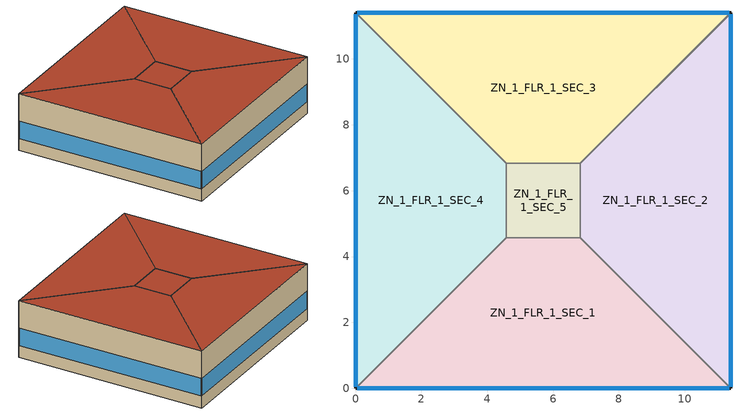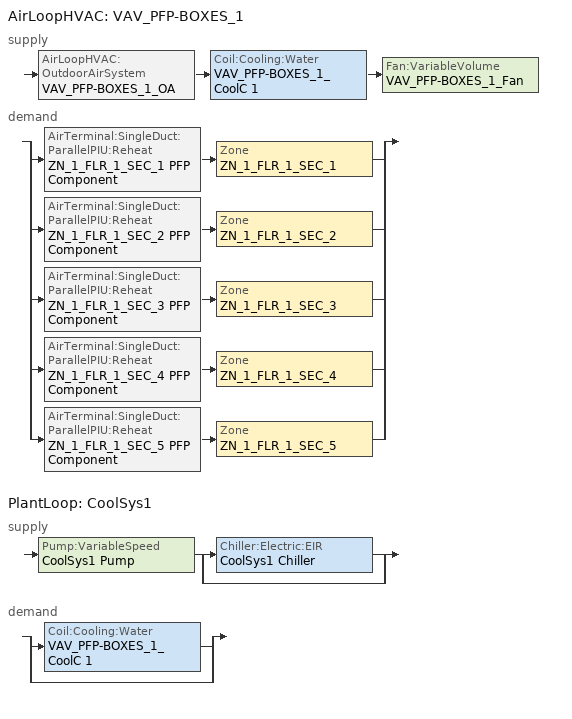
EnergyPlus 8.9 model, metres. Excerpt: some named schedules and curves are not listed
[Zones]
ZN_1_FLR_1_SEC_1
 floor ground (Unheated - 8in Slab with Carpet_Ext-slab): 4.57,4.57 6.83,4.57 11.4,0 0,0 z0
 wall outside (Mass_NR_Ext-wall): 0,0 11.4,0 z0:3.5
 wall to ZN_1_FLR_1_SEC_2 (Standard_Int-Wall): 11.4,0 6.83,4.57 z0:3.5
 wall to ZN_1_FLR_1_SEC_5 (Standard_Int-Wall): 6.83,4.57 4.57,4.57 z0:3.5
 wall to ZN_1_FLR_1_SEC_4 (Standard_Int-Wall): 4.57,4.57 0,0 z0:3.5
 window (std_window_UValue_6.809_SHGC_0.25_VT_0.25): 0.05,0 11.35,0 z0.75:1.81
 roof outside (Roof): 0,0 11.4,0 6.83,4.57 4.57,4.57 z3.5
ZN_1_FLR_1_SEC_2
 floor ground (Unheated - 8in Slab with Carpet_Ext-slab): 6.83,4.57 6.83,6.83 11.4,11.4 11.4,0 z0
 wall outside (Mass_NR_Ext-wall): 11.4,0 11.4,11.4 z0:3.5
 wall to ZN_1_FLR_1_SEC_3 (Standard_Int-Wall): 11.4,11.4 6.83,6.83 z0:3.5
 wall to ZN_1_FLR_1_SEC_5 (Standard_Int-Wall): 6.83,6.83 6.83,4.57 z0:3.5
 window (std_window_UValue_6.809_SHGC_0.25_VT_0.25_east): 11.4,0.05 11.4,11.35 z0.75:1.81
 roof outside (Roof): 11.4,0 11.4,11.4 6.83,6.83 6.83,4.57 z3.5
ZN_1_FLR_1_SEC_3
 floor ground (Unheated - 8in Slab with Carpet_Ext-slab): 0,11.4 11.4,11.4 6.83,6.83 4.57,6.83 z0
 wall outside (Mass_NR_Ext-wall): 11.4,11.4 0,11.4 z0:3.5
 wall to ZN_1_FLR_1_SEC_5 (Standard_Int-Wall): 4.57,6.83 6.83,6.83 z0:3.5
 wall to ZN_1_FLR_1_SEC_4 (Standard_Int-Wall): 0,11.4 4.57,6.83 z0:3.5
 window (std_window_UValue_6.809_SHGC_0.25_VT_0.25_north): 11.35,11.4 0.05,11.4 z0.75:1.81
 roof outside (Roof): 4.57,6.83 6.83,6.83 11.4,11.4 0,11.4 z3.5
ZN_1_FLR_1_SEC_4
 floor ground (Unheated - 8in Slab with Carpet_Ext-slab): 0,11.4 4.57,6.83 4.57,4.57 0,0 z0
 wall outside (Mass_NR_Ext-wall): 0,11.4 0,0 z0:3.5
 wall to ZN_1_FLR_1_SEC_5 (Standard_Int-Wall): 4.57,4.57 4.57,6.83 z0:3.5
 window (std_window_UValue_6.809_SHGC_0.25_VT_0.25_west): 0,11.35 0,0.05 z0.75:1.81
 roof outside (Roof): 0,0 4.57,4.57 4.57,6.83 0,11.4 z3.5
ZN_1_FLR_1_SEC_5
 floor ground (Unheated - 8in Slab with Carpet_Ext-slab): 4.57,6.83 6.83,6.83 6.83,4.57 4.57,4.57 z0
 roof outside (Roof): 4.57,4.57 6.83,4.57 6.83,6.83 4.57,6.83 z3.5
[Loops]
AirLoopHVAC 'VAV_PFP-BOXES_1'
 supply: AirLoopHVAC:OutdoorAirSystem 'VAV_PFP-BOXES_1_OA' > Coil:Cooling:Water 'VAV_PFP-BOXES_1_CoolC 1' > Fan:VariableVolume 'VAV_PFP-BOXES_1_Fan'
 demand: split
  | AirTerminal:SingleDuct:ParallelPIU:Reheat 'ZN_1_FLR_1_SEC_1 PFP Component' > Zone 'ZN_1_FLR_1_SEC_1'
  | AirTerminal:SingleDuct:ParallelPIU:Reheat 'ZN_1_FLR_1_SEC_2 PFP Component' > Zone 'ZN_1_FLR_1_SEC_2'
  | AirTerminal:SingleDuct:ParallelPIU:Reheat 'ZN_1_FLR_1_SEC_3 PFP Component' > Zone 'ZN_1_FLR_1_SEC_3'
  | AirTerminal:SingleDuct:ParallelPIU:Reheat 'ZN_1_FLR_1_SEC_4 PFP Component' > Zone 'ZN_1_FLR_1_SEC_4'
  | AirTerminal:SingleDuct:ParallelPIU:Reheat 'ZN_1_FLR_1_SEC_5 PFP Component' > Zone 'ZN_1_FLR_1_SEC_5'
PlantLoop 'CoolSys1'
 supply: Pump:VariableSpeed 'CoolSys1 Pump' > split
  | Chiller:Electric:EIR 'CoolSys1 Chiller'
  | bypass
 demand: split
  | Coil:Cooling:Water 'VAV_PFP-BOXES_1_CoolC 1'
  | bypass
[Building]
Coolroof_IDF: North Axis {deg}=0; Terrain=City; Loads Convergence Tolerance Value=0.04; Temperature Convergence Tolerance Value {deltaC}=0.2; Solar Distribution=FullInteriorAndExterior; Maximum Number of Warmup Days=25; Minimum Number of Warmup Days=6
[SizingPeriod:WeatherFileDays] Begin Month=1; Begin Day of Month=1; End Month=12; End Day of Month=31; Use Weather File Daylight Saving Period=No; Use Weather File Rain and Snow Indicators=No
Name | Day of Week for Start Day
SummerDesignPeriod | SummerDesignDay
WinterDesignPeriod | WinterDesignDay
[Site:GroundTemperature:BuildingSurface]
25, 25, 25, 25, 25, 25, 25, 25, 25, 25, 25, 25
[Material] Thermal Absorptance=0.9
Name | Roughness | Thickness {m} | Conductivity {W/m-K} | Density {kg/m3} | Specific Heat {J/kg-K} | Solar Absorptance | Visible Absorptance
Roof Coating | Rough | 0.01 | 0.88 | 2800 | 896 | 0.66 | 0.66
GP01 1/2 GYPSUM | Smooth | 0.0127 | 0.16 | 800 | 1090 | 0.7 | 0.5
1IN Stucco | Smooth | 0.0253 | 0.6918 | 1858 | 837 | 0.92 | 0.92
8IN Concrete HW | MediumRough | 0.2033 | 1.7296 | 2243 | 837 | 0.65 | 0.65
1/2IN Gypsum | Smooth | 0.0127 | 0.16 | 784.9 | 830 | 0.92 | 0.92
MAT-CC05 8 HW CONCRETE | Rough | 0.2032 | 1.311 | 2240 | 836.8 | 0.7 | 0.7
Std Wood 6inch | MediumSmooth | 0.15 | 0.12 | 540 | 1210 | 0.7 | 0.7
Wall Insulation | MediumRough | 0.05 | 0.045 | 265 | 836.8 | 0.7 | 0.7
Roof Plaster | Rough | 0.012 | 0.88 | 2800 | 896 | 0.7 | 0.7
Concrete Reinforced (2% Steel) | MediumRough | 0.152 | 2.5 | 2400 | 1000 | 0.6 | 0.6
Gypsum Plasterboard | Rough | 0.012 | 0.25 | 900 | 1000 | 0.5 | 0.5
[Material:NoMass] Thermal Absorptance=0.9; Solar Absorptance=0.7
Name | Roughness | Thermal Resistance {m2-K/W} | Visible Absorptance
CP02 CARPET PAD | VeryRough | 0.2165 | 0.8
Insulation | MediumRough | 0.001 | 0.7
[WindowMaterial:Glazing]
Theoretical Glass [167]: Optical Data Type=SpectralAverage; Thickness {m}=0.003; Solar Transmittance at Normal Incidence=0.2374; Front Side Solar Reflectance at Normal Incidence=0.7126; Back Side Solar Reflectance at Normal Incidence=0.7126; Visible Transmittance at Normal Incidence=0.2512; Front Side Visible Reflectance at Normal Incidence=0.6988; Back Side Visible Reflectance at Normal Incidence=0.6988; Infrared Transmittance at Normal Incidence=0; Front Side Infrared Hemispherical Emissivity=0.985; Back Side Infrared Hemispherical Emissivity=0.985; Conductivity {W/m-K}=2.1073; Dirt Correction Factor for Solar and Visible Transmittance=1; Solar Diffusing=No
[Construction]
InteriorFurnishings: Std Wood 6inch
std_window_UValue_6.809_SHGC_0.25_VT_0.25; std_window_UValue_6.809_SHGC_0.25_VT_0.25_east; std_window_UValue_6.809_SHGC_0.25_VT_0.25_north; std_window_UValue_6.809_SHGC_0.25_VT_0.25_west: Theoretical Glass [167]
Standard_Int-Wall: GP01 1/2 GYPSUM, GP01 1/2 GYPSUM
Mass_NR_Ext-wall: 1IN Stucco, Wall Insulation, 8IN Concrete HW, 1/2IN Gypsum
Unheated - 8in Slab with Carpet_Ext-slab: MAT-CC05 8 HW CONCRETE, CP02 CARPET PAD
Roof: Roof Coating, Roof Plaster, Insulation, Concrete Reinforced (2% Steel), Gypsum Plasterboard
[Zone] Type=1; Multiplier=1; Ceiling Height {m}=3.5; Floor Area {m2}=AutoCalculate; Part of Total Floor Area=Yes
Name | Volume {m3}
ZN_1_FLR_1_SEC_1; ZN_1_FLR_1_SEC_2; ZN_1_FLR_1_SEC_3; ZN_1_FLR_1_SEC_4 | 109.2739
ZN_1_FLR_1_SEC_5 | 17.9044
[InternalMass] Construction=InteriorFurnishings
Name | Zone | Surface Area {m2}
ZN_1_FLR_1_SEC_1 Internal Mass | ZN_1_FLR_1_SEC_1 | 323.8302
ZN_1_FLR_1_SEC_2 Internal Mass | ZN_1_FLR_1_SEC_2 | 323.8302
ZN_1_FLR_1_SEC_3 Internal Mass | ZN_1_FLR_1_SEC_3 | 323.8302
ZN_1_FLR_1_SEC_4 Internal Mass | ZN_1_FLR_1_SEC_4 | 323.8302
ZN_1_FLR_1_SEC_5 Internal Mass | ZN_1_FLR_1_SEC_5 | 1904.68
[People] Number of People Schedule=BLDG_OCC_SCH; Number of People Calculation Method=Area/Person; Zone Floor Area per Person {m2/person}=9.29; Fraction Radiant=0.3; Sensible Heat Fraction=AUTOCALCULATE; Activity Level Schedule=ACTIVITY_SCH; Carbon Dioxide Generation Rate {m3/s-W}=3.82E-8; Enable ASHRAE 55 Comfort Warnings=No; Mean Radiant Temperature Calculation Type=ZoneAveraged; Work Efficiency Schedule=WORK_EFF_SCH; Clothing Insulation Calculation Method=ClothingInsulationSchedule; Clothing Insulation Schedule=ClothingInsulationSchedule; Thermal Comfort Model 1 Type=CLOTHING_SCH; Thermal Comfort Model 2 Type=AIR_VELO_SCH; Thermal Comfort Model 3 Type=FANGER
Name | Zone or ZoneList
ZN_1_FLR_1_SEC_1 People | ZN_1_FLR_1_SEC_1
ZN_1_FLR_1_SEC_2 People | ZN_1_FLR_1_SEC_2
ZN_1_FLR_1_SEC_3 People | ZN_1_FLR_1_SEC_3
ZN_1_FLR_1_SEC_4 People | ZN_1_FLR_1_SEC_4
ZN_1_FLR_1_SEC_5 People | ZN_1_FLR_1_SEC_5
[Lights] Schedule=BLDG_LIGHT_SCH; Design Level Calculation Method=Watts/Area; Watts per Zone Floor Area {W/m2}=10.8; Return Air Fraction=0; Fraction Radiant=0.7; Fraction Visible=0.2; Fraction Replaceable=1; Return Air Fraction Calculated from Plenum Temperature=No
Name | Zone or ZoneList
ZN_1_FLR_1_SEC_1_Lights | ZN_1_FLR_1_SEC_1
ZN_1_FLR_1_SEC_2_Lights | ZN_1_FLR_1_SEC_2
ZN_1_FLR_1_SEC_3_Lights | ZN_1_FLR_1_SEC_3
ZN_1_FLR_1_SEC_4_Lights | ZN_1_FLR_1_SEC_4
ZN_1_FLR_1_SEC_5_Lights | ZN_1_FLR_1_SEC_5
[ElectricEquipment] Schedule=BLDG_EQUIP_SCH; Design Level Calculation Method=Watts/Area; Watts per Zone Floor Area {W/m2}=16.15; Fraction Latent=0; Fraction Radiant=0.5; Fraction Lost=0
Name | Zone or ZoneList
ZN_1_FLR_1_SEC_1_PlugMisc_Equip | ZN_1_FLR_1_SEC_1
ZN_1_FLR_1_SEC_2_PlugMisc_Equip | ZN_1_FLR_1_SEC_2
ZN_1_FLR_1_SEC_3_PlugMisc_Equip | ZN_1_FLR_1_SEC_3
ZN_1_FLR_1_SEC_4_PlugMisc_Equip | ZN_1_FLR_1_SEC_4
ZN_1_FLR_1_SEC_5_PlugMisc_Equip | ZN_1_FLR_1_SEC_5
[ZoneInfiltration:DesignFlowRate] Schedule=INFIL_SCH; Design Flow Rate Calculation Method=Flow/Zone; Constant Term Coefficient=1; Temperature Term Coefficient=0; Velocity Term Coefficient=0; Velocity Squared Term Coefficient=0
Name | Zone or ZoneList | Design Flow Rate {m3/s}
ZN_1_FLR_1_SEC_1_Infiltration | ZN_1_FLR_1_SEC_1 | 0.0512731
ZN_1_FLR_1_SEC_2_Infiltration | ZN_1_FLR_1_SEC_2 | 0.0512731
ZN_1_FLR_1_SEC_3_Infiltration | ZN_1_FLR_1_SEC_3 | 0.0512731
ZN_1_FLR_1_SEC_4_Infiltration | ZN_1_FLR_1_SEC_4 | 0.0512731
ZN_1_FLR_1_SEC_5_Infiltration | ZN_1_FLR_1_SEC_5 | 0.301574
[Sizing:System]
VAV_PFP-BOXES_1: Type of Load to Size On=Sensible; Design Outdoor Air Flow Rate {m3/s}=AUTOSIZE; Central Heating Maximum System Air Flow Ratio=0.3; Preheat Design Temperature {C}=7; Preheat Design Humidity Ratio {kgWater/kgDryAir}=0.008; Precool Design Temperature {C}=12.8; Precool Design Humidity Ratio {kgWater/kgDryAir}=0.008; Central Cooling Design Supply Air Temperature {C}=12.8; Central Heating Design Supply Air Temperature {C}=16.7; Type of Zone Sum to Use=NonCoincident; 100% Outdoor Air in Cooling=No; 100% Outdoor Air in Heating=No; Central Cooling Design Supply Air Humidity Ratio {kgWater/kgDryAir}=0.0085; Central Heating Design Supply Air Humidity Ratio {kgWater/kgDryAir}=0.008; Cooling Supply Air Flow Rate Method=DesignDay; Cooling Supply Air Flow Rate {m3/s}=0; Heating Supply Air Flow Rate Method=DesignDay; Heating Supply Air Flow Rate {m3/s}=0; System Outdoor Air Method=VentilationRateProcedure; Zone Maximum Outdoor Air Fraction=1; Cooling Design Capacity Method=CoolingDesignCapacity; Cooling Design Capacity {W}=autosize; Heating Design Capacity Method=HeatingDesignCapacity; Heating Design Capacity {W}=autosize; Central Cooling Capacity Control Method=OnOff
[Sizing:Plant]
CoolSys1: Loop Type=Cooling; Design Loop Exit Temperature {C}=6.67; Loop Design Temperature Difference {deltaC}=6.67
[ZoneControl:Thermostat] Control Type Schedule=Dual Zone Control Type Sched
Name | Zone or ZoneList | Control 1
ZN_1_FLR_1_SEC_1 Thermostat | ZN_1_FLR_1_SEC_1 | ZN_1_FLR_1_SEC_1 DualSPSched
ZN_1_FLR_1_SEC_2 Thermostat | ZN_1_FLR_1_SEC_2 | ZN_1_FLR_1_SEC_2 DualSPSched
ZN_1_FLR_1_SEC_3 Thermostat | ZN_1_FLR_1_SEC_3 | ZN_1_FLR_1_SEC_3 DualSPSched
ZN_1_FLR_1_SEC_4 Thermostat | ZN_1_FLR_1_SEC_4 | ZN_1_FLR_1_SEC_4 DualSPSched
ZN_1_FLR_1_SEC_5 Thermostat | ZN_1_FLR_1_SEC_5 | ZN_1_FLR_1_SEC_5 DualSPSched
[ThermostatSetpoint:DualSetpoint] Heating Setpoint Temperature Schedule=HtgSetP_Sch; Cooling Setpoint Temperature Schedule=ClgSetP_Sch
ZN_1_FLR_1_SEC_1 DualSPSched; ZN_1_FLR_1_SEC_2 DualSPSched; ZN_1_FLR_1_SEC_3 DualSPSched; ZN_1_FLR_1_SEC_4 DualSPSched; ZN_1_FLR_1_SEC_5 DualSPSched
[AirTerminal:SingleDuct:ParallelPIU:Reheat] Availability Schedule=ALWAYS_ON; Maximum Primary Air Flow Rate {m3/s}=AUTOSIZE; Maximum Secondary Air Flow Rate {m3/s}=AUTOSIZE; Minimum Primary Air Flow Fraction=AUTOSIZE; Fan On Flow Fraction=AUTOSIZE; Maximum Hot Water or Steam Flow Rate {m3/s}=AUTOSIZE; Minimum Hot Water or Steam Flow Rate {m3/s}=0; Convergence Tolerance=0.0005
Name | Fan | Reheat Coil
ZN_1_FLR_1_SEC_1 PFP Component | ZN_1_FLR_1_SEC_1 PFP fan | ZN_1_FLR_1_SEC_1 PFP reheat coil
ZN_1_FLR_1_SEC_2 PFP Component | ZN_1_FLR_1_SEC_2 PFP fan | ZN_1_FLR_1_SEC_2 PFP reheat coil
ZN_1_FLR_1_SEC_3 PFP Component | ZN_1_FLR_1_SEC_3 PFP fan | ZN_1_FLR_1_SEC_3 PFP reheat coil
ZN_1_FLR_1_SEC_4 PFP Component | ZN_1_FLR_1_SEC_4 PFP fan | ZN_1_FLR_1_SEC_4 PFP reheat coil
ZN_1_FLR_1_SEC_5 PFP Component | ZN_1_FLR_1_SEC_5 PFP fan | ZN_1_FLR_1_SEC_5 PFP reheat coil
[Zone equipment]
ZN_1_FLR_1_SEC_1: ZN_1_FLR_1_SEC_1 PFP Component
ZN_1_FLR_1_SEC_2: ZN_1_FLR_1_SEC_2 PFP Component
ZN_1_FLR_1_SEC_3: ZN_1_FLR_1_SEC_3 PFP Component
ZN_1_FLR_1_SEC_4: ZN_1_FLR_1_SEC_4 PFP Component
ZN_1_FLR_1_SEC_5: ZN_1_FLR_1_SEC_5 PFP Component
[Fan:ConstantVolume] Availability Schedule=HVACOperationSchd; Fan Total Efficiency=0.6; Pressure Rise {Pa}=0.6; Maximum Flow Rate {m3/s}=AUTOSIZE; Motor Efficiency=0.9; Motor In Airstream Fraction=1
ZN_1_FLR_1_SEC_1 PFP fan; ZN_1_FLR_1_SEC_2 PFP fan; ZN_1_FLR_1_SEC_3 PFP fan; ZN_1_FLR_1_SEC_4 PFP fan; ZN_1_FLR_1_SEC_5 PFP fan
[Fan:VariableVolume]
VAV_PFP-BOXES_1_Fan: Availability Schedule=HVACOperationSchd; Fan Total Efficiency=0.6; Pressure Rise {Pa}=500; Maximum Flow Rate {m3/s}=AUTOSIZE; Fan Power Minimum Flow Rate Input Method=Fraction; Fan Power Minimum Flow Fraction=0.6; Motor Efficiency=0.9; Motor In Airstream Fraction=1; Fan Power Coefficient 1=0.0407599; Fan Power Coefficient 2=0.088045; Fan Power Coefficient 3=-0.0729261; Fan Power Coefficient 4=0.94374; Fan Power Coefficient 5=0
[Coil:Cooling:Water]
VAV_PFP-BOXES_1_CoolC 1: Availability Schedule=ALWAYS_ON; Design Water Flow Rate {m3/s}=AUTOSIZE; Design Air Flow Rate {m3/s}=AUTOSIZE; Design Inlet Water Temperature {C}=AUTOSIZE; Design Inlet Air Temperature {C}=AUTOSIZE; Design Outlet Air Temperature {C}=AUTOSIZE; Design Inlet Air Humidity Ratio {kgWater/kgDryAir}=AUTOSIZE; Design Outlet Air Humidity Ratio {kgWater/kgDryAir}=AUTOSIZE; Type of Analysis=SimpleAnalysis; Heat Exchanger Configuration=CrossFlow
[Coil:Heating:Electric] Availability Schedule=ALWAYS_ON; Efficiency=1; Nominal Capacity {W}=AUTOSIZE
ZN_1_FLR_1_SEC_1 PFP reheat coil; ZN_1_FLR_1_SEC_2 PFP reheat coil; ZN_1_FLR_1_SEC_3 PFP reheat coil; ZN_1_FLR_1_SEC_4 PFP reheat coil; ZN_1_FLR_1_SEC_5 PFP reheat coil
[Controller:WaterCoil]
VAV_PFP-BOXES_1_CoolC 1_Controller: Control Variable=Temperature; Action=Reverse; Actuator Variable=Flow; Maximum Actuated Flow {m3/s}=AUTOSIZE; Minimum Actuated Flow {m3/s}=0
[Controller:OutdoorAir]
VAV_PFP-BOXES_1_OA_Controller: Minimum Outdoor Air Flow Rate {m3/s}=AUTOSIZE; Maximum Outdoor Air Flow Rate {m3/s}=AUTOSIZE; Economizer Control Type=NoEconomizer; Economizer Control Action Type=ModulateFlow; Economizer Maximum Limit Dry-Bulb Temperature {C}=28; Economizer Maximum Limit Enthalpy {J/kg}=64000; Economizer Minimum Limit Dry-Bulb Temperature {C}=-100; Lockout Type=NoLockout; Minimum Limit Type=FixedMinimum; Minimum Outdoor Air Schedule=MinOA_Sched; High Humidity Control=No; Heat Recovery Bypass Control Type=BypassWhenOAFlowGreaterThanMinimum
[AirLoopHVAC]
VAV_PFP-BOXES_1: Design Supply Air Flow Rate {m3/s}=AUTOSIZE
[Pump:VariableSpeed]
CoolSys1 Pump: Design Maximum Flow Rate {m3/s}=AUTOSIZE; Design Pump Head {Pa}=179352; Design Power Consumption {W}=AUTOSIZE; Motor Efficiency=0.9; Fraction of Motor Inefficiencies to Fluid Stream=0; Coefficient 1 of the Part Load Performance Curve=0; Coefficient 2 of the Part Load Performance Curve=1; Coefficient 3 of the Part Load Performance Curve=0; Coefficient 4 of the Part Load Performance Curve=0; Design Minimum Flow Rate {m3/s}=0; Pump Control Type=Intermittent
[Chiller:Electric:EIR]
CoolSys1 Chiller: Reference Capacity {W}=AUTOSIZE; Reference COP {W/W}=3.1; Reference Leaving Chilled Water Temperature {C}=6.67; Reference Entering Condenser Fluid Temperature {C}=29.4; Reference Chilled Water Flow Rate {m3/s}=AUTOSIZE; Reference Condenser Fluid Flow Rate {m3/s}=AUTOSIZE; Cooling Capacity Function of Temperature Curve=CoolSys1 Chiller ClgCapFuncTempCurve; Electric Input to Cooling Output Ratio Function of Temperature Curve=CoolSys1 Chiller EirFuncTempCurve; Electric Input to Cooling Output Ratio Function of Part Load Ratio Curve=CoolSys1 Chiller EirFuncPlrCurve; Minimum Part Load Ratio=0.15; Maximum Part Load Ratio=1; Optimum Part Load Ratio=1; Minimum Unloading Ratio=0.25; Condenser Type=AirCooled; Condenser Fan Power Ratio {W/W}=0; Leaving Chilled Water Lower Temperature Limit {C}=2; Chiller Flow Mode=ConstantFlow; Design Heat Recovery Water Flow Rate {m3/s}=0; Sizing Factor=1
[PlantLoop]
CoolSys1: Fluid Type=Water; Plant Equipment Operation Scheme=CoolSys1 Loop Operation Scheme List; Maximum Loop Temperature {C}=98; Minimum Loop Temperature {C}=1; Maximum Loop Flow Rate {m3/s}=AUTOSIZE; Minimum Loop Flow Rate {m3/s}=0; Plant Loop Volume {m3}=AUTOSIZE; Load Distribution Scheme=Optimal
[PlantEquipmentList]
CoolSys1 Equipment List: CoolSys1 Chiller
[PlantEquipmentOperation:CoolingLoad]
CoolSys1 Operation Scheme: Load Range 1 Lower Limit {W}=0; Load Range 1 Upper Limit {W}=100000000000000; Range 1 Equipment List=CoolSys1 Equipment List
[PlantEquipmentOperationSchemes]
CoolSys1 Loop Operation Scheme List: Control Scheme 1=CoolSys1 Operation Scheme; Control Scheme 1 Schedule=PlantOnSched
[AvailabilityManager:NightCycle]
VAV_PFP-BOXES_1 Availability Manager: Applicability Schedule=Always_On; Fan Schedule=HVACOperationSchd; Control Type=CycleOnAny; Thermostat Tolerance {deltaC}=1; Cycling Run Time Control Type=FixedRunTime; Cycling Run Time {s}=1800
[SetpointManager:Scheduled]
CoolSys1 Loop Setpoint Manager: Control Variable=Temperature; Schedule=CW-Loop-Temp-Schedule; Setpoint Node or NodeList=CoolSys1 Supply Outlet Node
[SetpointManager:OutdoorAirReset]
VAV_PFP-BOXES_1 SAT Setpoint: Control Variable=Temperature; Setpoint at Outdoor Low Temperature {C}=15.5; Outdoor Low Temperature {C}=15.5; Setpoint at Outdoor High Temperature {C}=12.8; Outdoor High Temperature {C}=21; Setpoint Node or NodeList=VAV_PFP-BOXES_1 Supply Equipment Outlet Node
[SetpointManager:MixedAir] Control Variable=Temperature
Name | Setpoint Node or NodeList
VAV_PFP-BOXES_1_CoolC 1 SAT Manager | VAV_PFP-BOXES_1_CoolC 1-VAV_PFP-BOXES_1_FanNode
VAV_PFP-BOXES_1 OA Mixed Air Temp Manager | VAV_PFP-BOXES_1_OA-VAV_PFP-BOXES_1_CoolC 1Node
[Schedule:Compact]
BLDG_LIGHT_SCH: Through: 12/31, For: Weekdays, Until: 08:00, 0, Until: 09:00, .05, Until: 11:00, .7, Until: 18:00, 0.9, Until: 19:00, .9, Until: 24:00, 0.05, For: SummerDesignDay, Until: 24:00, 1, For: Saturday, Until: 08:00, 0.01, Until: 12:00, 0.1, Until: 24:00, 0.01, For: WinterDesignDay, Until: 24:00, 0, For: Sunday Holidays AllOtherDays, Until: 24:00, 0.01
BLDG_EQUIP_SCH: Through: 12/31, For: Weekdays, Until: 08:00, .01, Until: 09:00, .05, Until: 11:00, .7, Until: 18:00, 0.9, Until: 19:00, .3, Until: 24:00, 0.05, For: SummerDesignDay, Until: 24:00, 1, For: Saturday, Until: 08:00, 0.01, Until: 12:00, 0.1, Until: 24:00, 0.01, For: WinterDesignDay, Until: 24:00, 0, For: Sunday Holidays AllOtherDays, Until: 24:00, 0.3
BLDG_OCC_SCH: Through: 12/31, For: Weekdays, Until: 08:00, .01, Until: 09:00, .1, Until: 11:00, .7, Until: 18:00, 0.9, Until: 19:00, .3, Until: 24:00, 0.05, For: SummerDesignDay, Until: 06:00, 0, Until: 20:00, 1, Until: 24:00, 0.05, For: Saturday, Until: 08:00, 0.01, Until: 12:00, 0.1, Until: 24:00, 0.01, For: WinterDesignDay, Until: 24:00, 0, For: Sunday Holidays AllOtherDays, Until: 06:00, 0, Until: 18:00, 0, Until: 24:00, 0
INFIL_SCH: Through: 12/31, For: Weekdays SummerDesignDay, Until: 08:00, 1, Until: 19:00, 0, Until: 24:00, 1, For: Saturday WinterDesignDay, Until: 06:00, 1, Until: 18:00, 0, Until: 24:00, 1, For: Sunday Holidays AllOtherDays, Until: 24:00, 1
ALWAYS_ON; MinOA_Sched: Through: 12/31, For: AllDays, Until: 24:00, 1
HVACOperationSchd: Through: 12/31, For: Weekdays SummerDesignDay, Until: 08:00, 0, Until: 19:00, 1, Until: 24:00, 0, For: Saturday WinterDesignDay, Until: 08:00, 0, Until: 18:00, 1, Until: 24:00, 0, For: Sunday Holidays AllOtherDays, Until: 24:00, 0
Dual Zone Control Type Sched: Through: 12/31, For: AllDays, Until: 24:00, 4
ACTIVITY_SCH: Through: 12/31, For: AllDays, Until: 24:00, 120
WORK_EFF_SCH: Through: 12/31, For: AllDays, Until: 24:00, 0
AIR_VELO_SCH: Through: 12/31, For: AllDays, Until: 24:00, 0.2
CLOTHING_SCH: Through: 04/30, For: AllDays, Until: 24:00, 1, Through: 09/30, For: AllDays, Until: 24:00, 0.5, Through: 12/31, For: AllDays, Until: 24:00, 1
[Curve:Biquadratic] Minimum Value of x=5; Maximum Value of x=10; Minimum Value of y=24; Maximum Value of y=35
Name | Coefficient1 Constant | Coefficient2 x | Coefficient3 x**2 | Coefficient4 y | Coefficient5 y**2 | Coefficient6 x*y
CoolSys1 Chiller ClgCapFuncTempCurve | 0.257896 | 0.0389016 | -0.00021708 | 0.0468684 | -0.00094284 | -0.00034344
CoolSys1 Chiller EirFuncTempCurve | 0.933884 | -0.058212 | 0.00450036 | 0.00243 | 0.000486 | -0.001215
